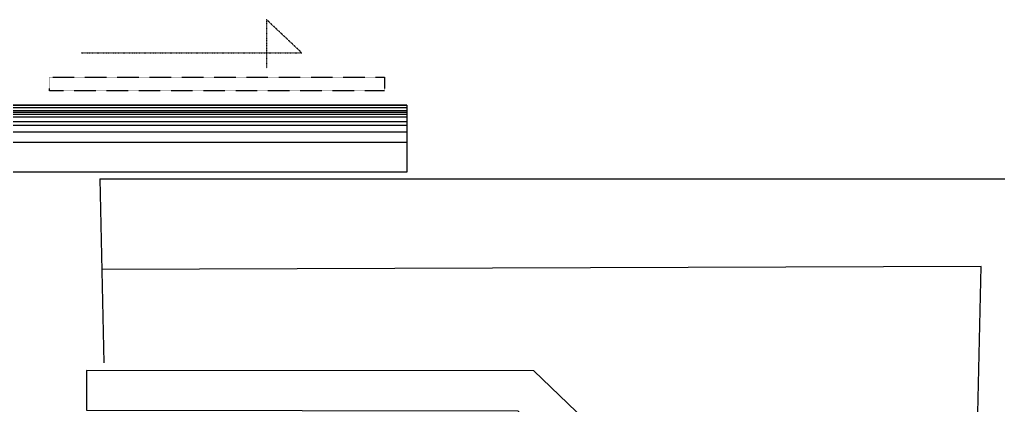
# Model space of a CAD drawing. Header units: millimetres. Extents: x 2822564 to 2991989, y -324396 to -253399.
# Drawn here: x 2848827 to 2851018, y -296741 to -295876 of the extents above; entities that cross this region are included whole.
import ezdxf

# ---------------------------------------------------------------- set-up
doc = ezdxf.new("R2010")
doc.units = ezdxf.units.MM
doc.linetypes.add('Grid Line', pattern=[0.022225, 0.0127, -0.003175, 0.003175, -0.003175])
doc.linetypes.add('HIDDEN', pattern=[0.375, 0.25, -0.125])
doc.layers.add('Azbilt', color=10, linetype='Continuous')
doc.layers.add('Sliding Door 1500', color=54, linetype='Continuous')

# ---------------------------------------------------------------- blocks, each defined once
blk = doc.blocks.new('6&10 - (+20)')
at = {"layer": 'Azbilt'}
for p, q in [((1575609.1, -508697.8), (1578027, -508682.9)), ((1575609.1, -508697.8), (1575620.2, -509109.5)), ((1577582.9, -508882.1), (1575614.6, -508900.2)), ((1577541.5, -511341.2), (1577582.9, -508882.1))]:
    blk.add_line(p, q, dxfattribs=at)
blk.add_lwpolyline([(1577536.4, -511376.1), (1577519.9, -510012), (1576582.6, -509122), (1575581.6, -509127.1), (1575582.1, -509216.1), (1576547.3, -509211.2), (1577431.3, -510050.7), (1577447.4, -511377.2)], close=True, dxfattribs=at)
blk = doc.blocks.new('Sliding Door 1500')
at = {"layer": 'Sliding Door 1500', "color": 30, "ltscale": 5000, "true_color": 0xf26722, "extrusion": (0, 6.69664e-08, 1)}
for p, q in [((336932.3, -1959426.2), (340032.3, -1959426.2)), ((336932.3, -1959449.2, 0), (340032.3, -1959449.2, 0)), ((336932.3, -1959463.7, 0), (340032.3, -1959463.7, 0)), ((336932.3, -1959472.1, 0), (340032.3, -1959472.1, 0)), ((336932.3, -1959482.5, 0), (340032.3, -1959482.5, 0)), ((336932.3, -1959488.7, 0), (340032.3, -1959488.7, 0)), ((336932.3, -1959492.9, 0), (340032.3, -1959492.9, 0)), ((336932.3, -1959497.1, 0), (340032.3, -1959497.1, 0)), ((336932.3, -1959503.3, 0), (340032.3, -1959503.3, 0)), ((336932.3, -1959509.6, 0), (340032.3, -1959509.6, 0))]:
    blk.add_line(p, q, dxfattribs=at)
at = {"layer": 'Sliding Door 1500', "color": 30, "ltscale": 5000, "true_color": 0xf26722, "extrusion": (0, 6.69664e-08, 1), "elevation": -0.1}
blk.add_lwpolyline([(340032.3, -1959509.6), (336932.3, -1959509.6), (336932.3, -1959359.6), (340032.3, -1959359.6)], close=True, dxfattribs=at)
at = {"layer": 'Sliding Door 1500', "color": 3, "linetype": 'HIDDEN', "extrusion": (0, 6.69664e-08, 1), "elevation": -0.1}
blk.add_lwpolyline([(337732.3, -1959572), (336982.3, -1959572), (336982.3, -1959542), (337732.3, -1959542)], close=True, dxfattribs=at)
at = {"layer": 'Sliding Door 1500', "color": 3, "linetype": 'Grid Line', "extrusion": (0, 6.69664e-08, 1), "elevation": -0.1}
blk.add_lwpolyline([(337661, -1959626.4), (337166.9, -1959626.4), (337246.3, -1959701.3), (337246.3, -1959592.6)], dxfattribs=at)

msp = doc.modelspace()

# ---------------------------------------------------------------- block references
at = {"layer": 'Azbilt', "rotation": 359.6614359560906}
msp.add_blockref('6&10 - (+20)', (1276430.6, 221765.9), dxfattribs=at)

# ---------------------------------------------------------------- next in the draw order: block references
at = {"rotation": 180}
msp.add_blockref('Sliding Door 1500', (3186625.5, -2255577.6, 0), dxfattribs=at)

doc.saveas('drawing.dxf')
